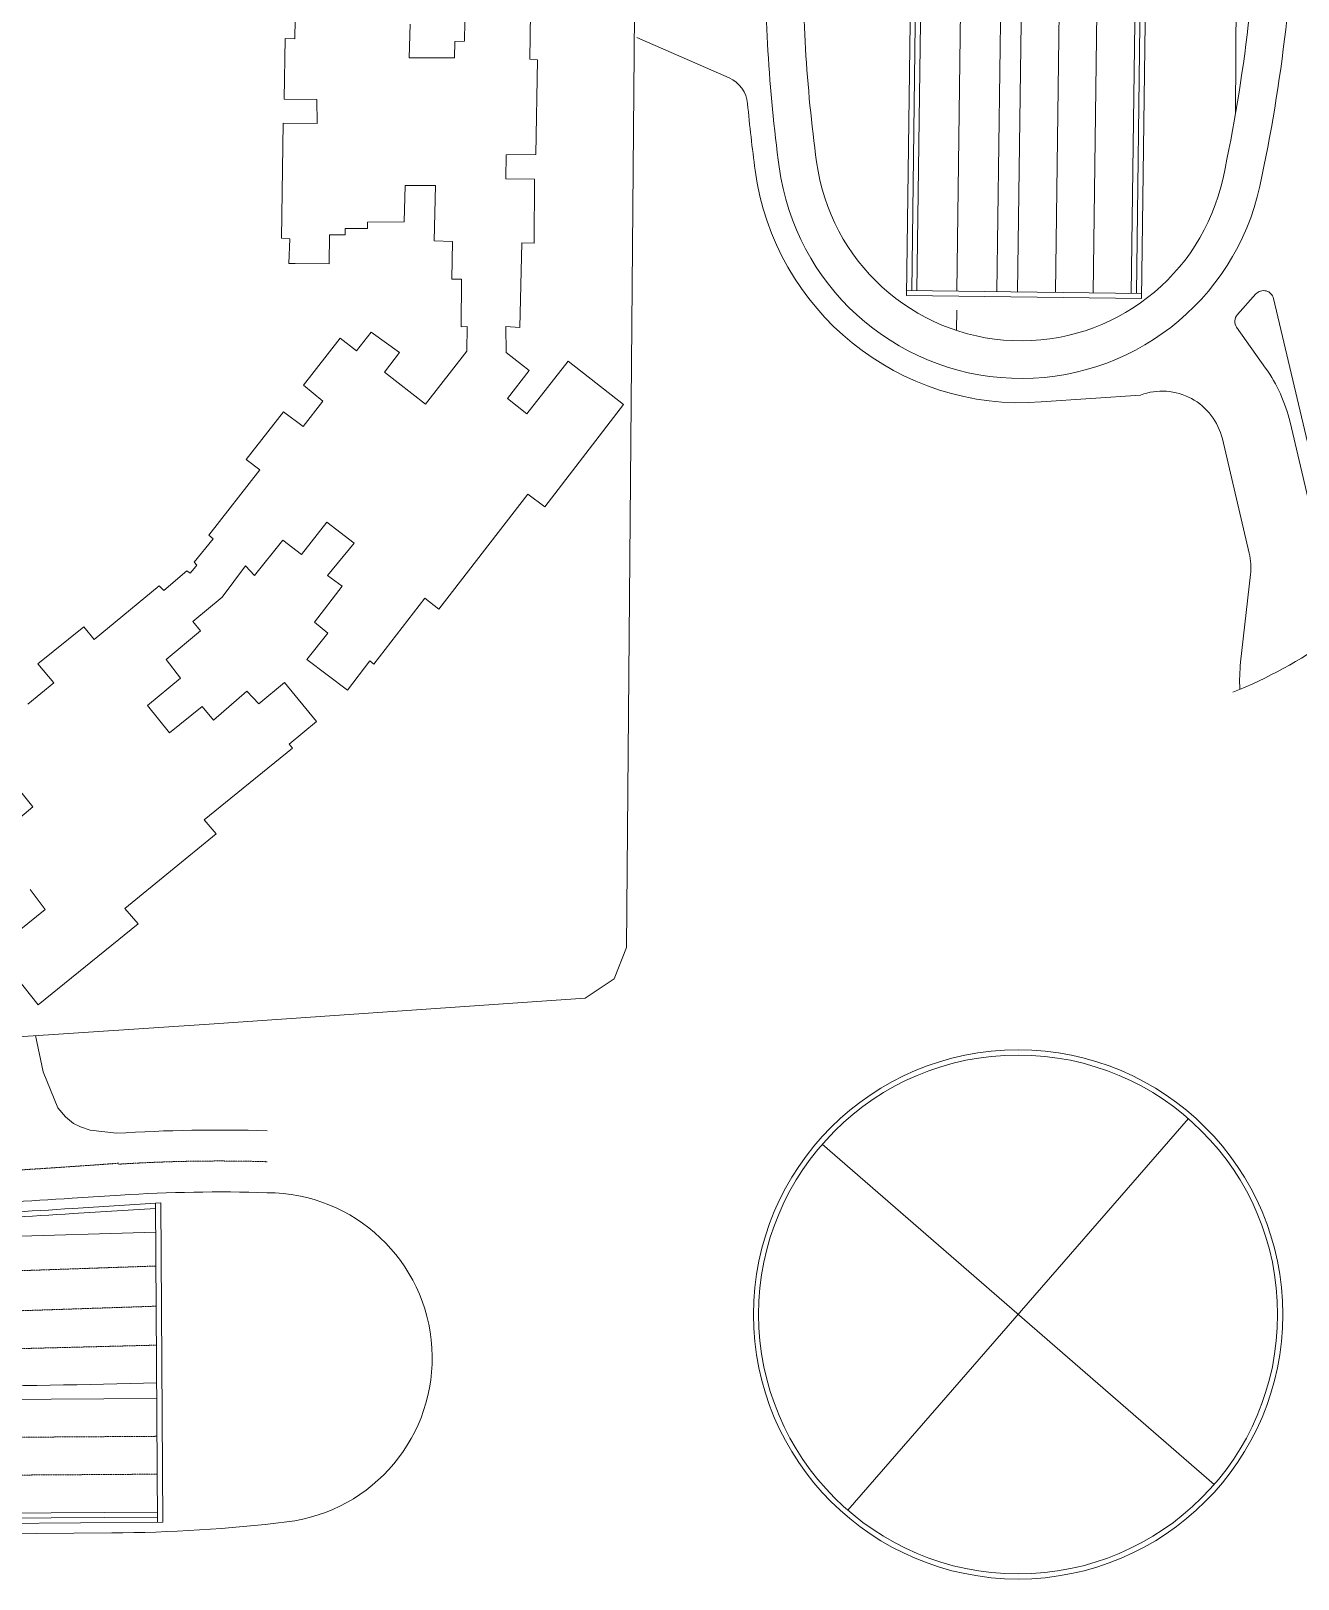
# Model space of a CAD drawing. Header units: millimetres. Extents: x 833924389 to 835767163, y 817400000 to 818811854.
# Drawn here: x 834830105 to 834952826, y 818165062 to 818315048 of the extents above; entities that cross this region are included whole.
import ezdxf

# ---------------------------------------------------------------- set-up
doc = ezdxf.new("R2010")
doc.units = ezdxf.units.MM
doc.header["$LTSCALE"] = 10
doc.header["$MEASUREMENT"] = 0
doc.linetypes.add('HIDDEN', pattern=[0.375, 0.25, -0.125])
doc.layers.add('01_Base_Plan', color=5, linetype='Continuous', lineweight=5)

msp = doc.modelspace()

# ---------------------------------------------------------------- linework, layer by layer
at = {"layer": '01_Base_Plan', "linetype": 'Continuous'}
for p, q in [((834914911, 818289417), (834915755, 818354111)), ((834915418, 818289910), (834916255, 818354104)), ((834937166, 818289627), (834937842, 818341480)), ((834937659, 818289120), (834938342, 818341474)), ((834937659, 818289120), (834914911, 818289417)), ((834937666, 818289620), (834914918, 818289917)), ((834831271, 818214213), (834830550, 818217725)), ((834832707, 818210711), (834831271, 818214213)), ((834833465, 818209853), (834832707, 818210711)), ((834834222, 818209210), (834833465, 818209853)), ((834834893, 818208869), (834834222, 818209210)), ((834835851, 818208561), (834834893, 818208869)), ((834838399, 818208249), (834835851, 818208561)), ((834838781, 818202261), (834834092, 818201962)), ((834842669, 818201507), (834834156, 818200964)), ((834842173, 818200974), (834834187, 818200465)), ((834842375, 818170557), (834842169, 818201475)), ((834842875, 818170560), (834842669, 818201507)), ((834842188, 818198671), (834700813, 818194506)), ((834667860, 818181398), (834842295, 818182556)), ((834701371, 818170620), (834842368, 818171556)), ((834737250, 818170359), (834842371, 818171056)), ((834737252, 818169859), (834842875, 818170560)), ((834701384, 818168620), (834837949, 818169527))]:
    msp.add_line(p, q, dxfattribs=at)
at = {"layer": '01_Base_Plan'}
for p, q in [((834915918, 818289904), (834916755, 818354097)), ((834923667, 818289803), (834924505, 818353996)), ((834925667, 818289777), (834926343, 818341630)), ((834936666, 818289633), (834937342, 818341487)), ((834946897, 818326417), (834946773, 818307025)), ((834897727, 818310491), (834888773, 818314403)), ((834948746, 818289564), (834946955, 818287585)), ((834950461, 818289122), (834957938, 818257392)), ((834919743, 818286038), (834919768, 818287989)), ((834946881, 818286335), (834949682, 818282389)), ((834937580, 818279778), (834927963, 818279102)), ((834952050, 818277148), (834954677, 818266000)), ((834945497, 818275526), (834948107, 818264451)), ((834947269, 818253880), (834948229, 818262403))]:
    msp.add_line(p, q, dxfattribs=at)
at = {"layer": '01_Base_Plan', "ltscale": 10}
for p, q in [((834942209, 818209666), (834909228, 818171728)), ((834906749, 818207187), (834944688, 818174207))]:
    msp.add_line(p, q, dxfattribs=at)
at = {"layer": '01_Base_Plan', "linetype": 'HIDDEN', "ltscale": 10}
for p, q in [((834842210, 818195388), (834738605, 818191839)), ((834768666, 818178401), (834842319, 818178890)), ((834768769, 818174735), (834842344, 818175223))]:
    msp.add_line(p, q, dxfattribs=at)
at = {"layer": '01_Base_Plan', "flags": 128}
for points in [[(834944416, 818601431), (834942137, 818476536, -0.0235799), (834939880, 818443273), (834932335, 818377881, 0.025464), (834930010, 818341582), (834929333, 818289729)], [(834947790, 818601362), (834945803, 818476460, -0.0235799), (834943523, 818442853), (834935977, 818377461, 0.025464), (834933676, 818341535), (834933000, 818289681)], [(834915128, 818562720), (834914034, 818544537), (834914034, 818544537, 0.0117559), (834913771, 818537331), (834913771, 818537332), (834913037, 818481136), (834913037, 818481137, 0.0198143), (834913781, 818453151), (834915203, 818431703), (834918978, 818393127, -0.0276542), (834920630, 818354047), (834920630, 818354047), (834919792, 818289853)]]:
    msp.add_lwpolyline(points, format="xyb", dxfattribs=at)
at = {"layer": '01_Base_Plan', "linetype": 'Continuous', "flags": 128}
for points in [[(834808381, 818216229), (834847858, 818218850), (834883778, 818221336), (834886586, 818223208), (834887775, 818226235), (834888657, 818328050)], [(834855851, 818325684), (834855663, 818314273), (834854730, 818314316), (834854632, 818308431), (834857792, 818308414), (834857815, 818306068), (834854536, 818306112), (834854377, 818294963), (834855167, 818294920), (834855091, 818292507), (834855691, 818292519), (834858994, 818292498), (834859004, 818295298), (834860536, 818295290), (834860533, 818295913), (834862695, 818295913), (834862693, 818296538), (834866260, 818296560), (834866333, 818300076), (834869277, 818300063), (834869166, 818294729), (834870936, 818294644), (834870861, 818291008), (834871819, 818291013), (834871771, 818286395), (834872346, 818286407), (834872320, 818284038), (834868312, 818278904), (834864354, 818281977), (834865806, 818283886), (834863070, 818285857), (834861620, 818284068), (834860042, 818285297), (834856500, 818280728), (834858383, 818279181), (834856465, 818276732), (834854579, 818278135), (834850941, 818273543), (834852257, 818272522), (834847318, 818266200), (834847742, 818265830), (834845923, 818263572), (834846177, 818263295), (834845896, 818262960)], [(834872202, 818319914), (834872080, 818314053), (834871146, 818314025), (834871113, 818312446), (834866732, 818312441), (834866824, 818315717)], [(834848630, 818260190), (834850871, 818263230), (834851762, 818262303), (834854490, 818265716), (834856304, 818264339), (834858758, 818267472), (834861394, 818265426), (834858824, 818262300), (834860262, 818261265), (834857580, 818257755), (834858851, 818256700), (834856812, 818254157), (834860748, 818251180), (834862937, 818254031), (834863313, 818253688), (834868258, 818260095), (834869600, 818259014), (834878234, 818270179), (834879860, 818268949), (834887486, 818278842), (834882139, 818283069), (834878131, 818277959), (834876271, 818279433), (834878362, 818282166), (834876124, 818283912), (834876104, 818286401), (834877467, 818286325), (834877637, 818294530), (834878857, 818294481), (834878865, 818300679), (834876113, 818300712), (834876138, 818303056), (834879011, 818303093), (834879177, 818312255), (834878412, 818312319), (834878481, 818316816)], [(834829790, 818249810), (834832323, 818251888), (834830758, 818253739), (834835213, 818257332), (834836230, 818256075), (834842524, 818261297), (834842970, 818260833), (834845188, 818262750), (834845522, 818262513), (834845896, 818262960)], [(834848630, 818260190), (834845780, 818257831), (834846528, 818256931), (834843214, 818254151), (834844589, 818252352), (834841401, 818249687), (834843531, 818247056), (834846687, 818249604), (834847785, 818248289), (834851027, 818251094), (834852174, 818249850), (834854659, 818251928), (834857764, 818248131), (834855109, 818245936), (834855436, 818245546), (834848960, 818240296), (834846866, 818238616), (834848035, 818237252), (834839195, 818230016), (834840481, 818228529), (834830815, 818220688), (834826568, 818225993), (834831486, 818229936), (834830017, 818231857)], [(834825431, 818235805), (834830279, 818239868), (834827152, 818243786)]]:
    msp.add_lwpolyline(points, dxfattribs=at)
at = {"layer": '01_Base_Plan', "linetype": 'HIDDEN', "ltscale": 10, "flags": 128}
for points in [[(834842236, 818191497), (834738929, 818188040)], [(834842261, 818187723), (834781053, 818186165)]]:
    msp.add_lwpolyline(points, dxfattribs=at)
at = {"layer": '01_Base_Plan'}
for radius in [25635, 25135]:
    msp.add_circle((834925718, 818190697), radius, dxfattribs=at)
at = {"layer": '01_Base_Plan', "linetype": 'Continuous'}
for centre, radius, start, end in [((834798964, 818332569), 150000, 347.76951, 359.25245), ((834770533, 819198637), 998700, 272.207705, 273.648868), ((834852969, 818186485), 16000, 276.86517, 90), ((834770533, 819198637), 999700, 272.207705, 273.648868), ((834770533, 819198637), 1000200, 272.207705, 273.648868), ((834814976, 819183697), 1000000, 270.380388, 271.564868), ((834836952, 818319524), 150000, 270.38039, 276.86517)]:
    msp.add_arc(centre, radius, start, end, dxfattribs=at)
at = {"layer": '01_Base_Plan'}
for centre, radius, start, end in [((834798964, 818332569), 153650, 347.76951, 359.25245), ((835054849, 818322391), 153650, 179.25245, 187.67498), ((835054849, 818322391), 150000, 179.25245, 187.67498), ((834896525, 818307742), 3000, 5.28635, 66.39615), ((835054849, 818322391), 156000, 185.28635, 187.67498), ((834926014, 818305029), 26000, 187.67498, 274.29959), ((834926014, 818305029), 23650, 187.67498, 347.76951), ((834926014, 818305029), 20000, 187.67498, 347.76951), ((834947697, 818286914), 1000, 137.85407, 215.36398), ((834942267, 818263075), 6000, 353.57363, 13.26071), ((834962920, 818252117), 15750, 173.57302, 183.14739)]:
    msp.add_arc(centre, radius, start, end, dxfattribs=at)
at = {"layer": '01_Base_Plan', "extrusion": (0, 0, -1)}
for centre, radius, start, end in [((-834949487, 818288893), 1000, 42.14593, 166.73929), ((-834937450, 818273707), 15000, 144.63602, 166.73929), ((-834939657, 818274149), 6000, 69.74119, 166.73929), ((-834928628, 818295050), 47571, 221.95098, 247.90129)]:
    msp.add_arc(centre, radius, start, end, dxfattribs=at)
at = {"layer": '01_Base_Plan', "linetype": 'Continuous', "extrusion": (0, 0, -1)}
for radius, end in [(156000, 91.70516), (150000, 91.77339)]:
    msp.add_arc((-834848327, 818052565), radius, 86.35113, end, dxfattribs=at)
at = {"layer": '01_Base_Plan', "linetype": 'HIDDEN', "ltscale": 10, "extrusion": (0, 0, -1)}
msp.add_arc((-834848327, 818052565), 153000, 86.35077, 91.7386, dxfattribs=at)
at = {"layer": '01_Base_Plan', "linetype": 'HIDDEN', "ltscale": 10}
msp.add_rational_spline([(834640269, 818199408), (834650611, 818199781), (834660953, 818200155), (834684029, 818200284), (834707106, 818200413), (834733346, 818201123), (834759586, 818201833), (834784238, 818202755), (834808889, 818203676), (834823751, 818204249), (834838583, 818205348)], [1, 1, 1, 1, 1, 1, 1, 1, 1, 0.999843263784, 1], degree=2, knots=[0, 0, 0, 0.125, 0.125, 0.25, 0.25, 0.375, 0.375, 0.5, 0.5, 1, 1, 1], dxfattribs=at)

doc.saveas('drawing.dxf')
